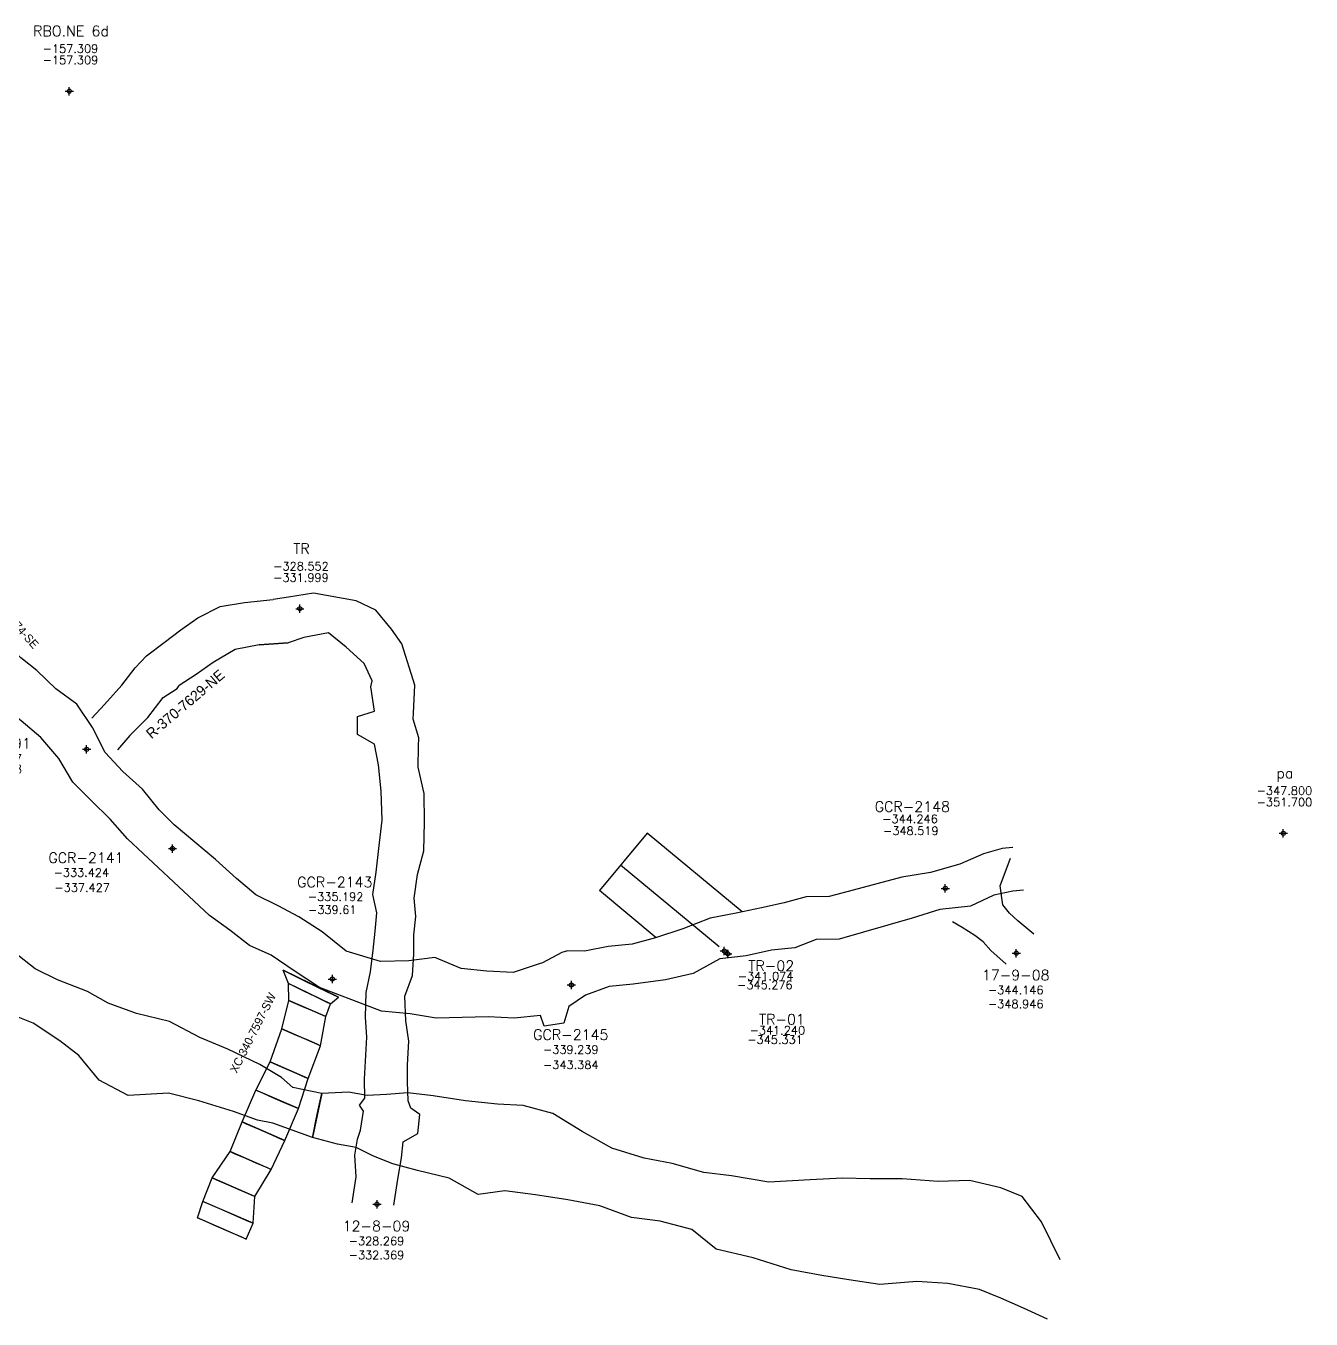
# Model space of a CAD drawing. Extents: x 10554 to 11088, y 9752 to 10019.
# Drawn here: x 10932.8 to 11087.5, y 9752.1 to 9907.8 of the extents above; entities that cross this region are included whole.
import ezdxf
from ezdxf.enums import TextEntityAlignment as Align

# ---------------------------------------------------------------- set-up
doc = ezdxf.new("R2010")
doc.units = 0
doc.header["$PDMODE"] = 34
doc.header["$PDSIZE"] = 0.5
doc.layers.get('0').update_dxf_attribs({"linetype": 'CONTINUOUS'})
for name, color, linetype in [('1', 7, 'CONTINUOUS'), ('ABAJO', 7, 'CONTINUOUS'), ('ARRIBA', 7, 'CONTINUOUS'), ('COORTXT', 7, 'CONTINUOUS'), ('R-330-7674-SE', 1, 'CONTINUOUS'), ('R-330-7674-SE-FIC', 1, 'CONTINUOUS'), ('R3707629', 1, 'CONTINUOUS'), ('RB3581E-8-09', 6, 'CONTINUOUS'), ('SEC', 7, 'CONTINUOUS')]:
    doc.layers.add(name, color=color, linetype=linetype)
doc.styles.add('ROMAND', font='ROMAND.SHX')
doc.styles.add('ROMANS', font='ROMANS')

# ---------------------------------------------------------------- blocks, each defined once
blk = doc.blocks.new('F2')
blk.add_point((0, 0))
at = {"style": 'ROMAND'}
for tag, height, p in [('NOMBRE', 1.25, (0.2, 6.62)), ('CIELO', 1, (0.14, 4.62)), ('PISO', 1, (0.14, 3.25))]:
    blk.add_attdef(tag, text='', height=height, dxfattribs=at).set_placement(p, align=Align.CENTER)
at = {"style": 'ROMANS', "flags": 1}
for tag, p in [('MINA', (-0.07, -3.26)), ('LOCALIZACION', (-0.07, -4.93)), ('ESTRUCTURA', (-0.07, -6.62)), ('NIVEL', (-0.07, -8.29)), ('OBRA', (-0.07, -10.12)), ('FECHA', (-0.07, -11.79)), ('ATRAS', (-0.07, -13.48)), ('TOPOGRAFO', (2.67, -15.3))]:
    blk.add_attdef(tag, text='', height=1.25, dxfattribs=at).set_placement(p, align=Align.CENTER)

msp = doc.modelspace()

# ---------------------------------------------------------------- linework, layer by layer
at = {"layer": 'ABAJO', "color": 1}
for points in [[(11054.14, 9798.47, -348.95), (11052.24, 9800.07, -348.75), (11051.22, 9801.01, -348.64), (11050.42, 9802, -348.84), (11050.12, 9804.31, -348.8), (11051.37, 9807.64, -348.7)], [(11050.84, 9794.86, -348.95), (11049, 9796.53, -348.75), (11048.05, 9797.54, -348.64), (11047.05, 9798.31, -348.84), (11045.53, 9799.29, -348.8), (11044.36, 9799.96, -348.7)], [(10964.45, 9790.51, -340.08), (10964.45, 9790.51, -340.08), (10964.44, 9792.54, -339.85), (10963.78, 9794.14, -339.89)], [(10953.48, 9764.33, -344.5), (10954.12, 9766.31, -344.41), (10955.25, 9769.14, -343.79), (10957.39, 9772.31, -343.07), (10958.83, 9775.87, -342.34), (10960.51, 9779.71, -341.66), (10962.21, 9783.11, -341.04), (10963.61, 9787.09, -340.46), (10964.45, 9790.51, -340.08)], [(10968.94, 9788.55, -340.08), (10968.94, 9788.55, -340.08), (10969.47, 9790.08, -339.85), (10970.43, 9790.89, -339.89)], [(10959.35, 9761.77, -344.5), (10960.17, 9763.67, -344.41), (10960.38, 9766.9, -343.79), (10962.34, 9770.15, -343.07), (10963.97, 9773.63, -342.34), (10965.64, 9777.48, -341.66), (10966.79, 9781.11, -341.04), (10968.29, 9785.05, -340.46), (10968.94, 9788.55, -340.08)]]:
    msp.add_polyline3d(points, dxfattribs=at)
at = {"layer": 'ABAJO', "color": 3}
for points in [[(10973.69, 9783.21, -330.32), (10973.86, 9786.07, -329.87), (10973.68, 9788.5, -329.49), (10973.76, 9791.45, -329.23), (10974.29, 9793.96, -328.83), (10974.64, 9796.56, -328.42), (10974.85, 9798.86, -327.95), (10975.06, 9801.04, -327.71), (10974.56, 9803.27, -327.23)], [(10978.77, 9782.73, -330.32), (10978.93, 9785.59, -329.87), (10978.56, 9788.05, -329.49), (10978.44, 9791.01, -329.23), (10979.37, 9793.49, -328.83), (10979.52, 9796.1, -328.42), (10979.53, 9798.42, -327.95), (10979.74, 9800.61, -327.71), (10979.54, 9802.81, -327.23)], [(10972.09, 9766.14, -332.37), (10972.58, 9769.26, -331.98), (10972.43, 9771.87, -331.56), (10972.74, 9773.79, -331.22), (10973.1, 9774.87, -331.18), (10973.44, 9777.19, -331), (10972.98, 9777.91, -330.91), (10973.63, 9778.72, -330.81), (10973.56, 9781.03, -330.42), (10973.69, 9783.21, -330.32), (10973.69, 9783.21, -330.32), (10973.69, 9783.21, -330.32)], [(10977.09, 9765.85, -332.37), (10977.57, 9768.97, -331.98), (10978.02, 9771.54, -331.56), (10978.23, 9773.47, -331.22), (10979.99, 9774.47, -331.18), (10980.23, 9776.79, -331), (10979.17, 9777.55, -330.91), (10978.82, 9778.41, -330.81), (10978.76, 9780.72, -330.42), (10978.77, 9782.73, -330.32), (10978.77, 9782.73, -330.32), (10978.77, 9782.73, -330.32)]]:
    msp.add_polyline3d(points, dxfattribs=at)
at = {"layer": 'ARRIBA', "color": 1}
for points in [[(11054.14, 9798.47, -344.15), (11052.24, 9800.07, -344.35), (11051.22, 9801.01, -344.84), (11050.42, 9802, -345.04), (11050.12, 9804.31, -344.4), (11051.37, 9807.64, -344.9)], [(11050.84, 9794.86, -344.15), (11049, 9796.53, -344.35), (11048.05, 9797.54, -344.84), (11047.05, 9798.31, -345.04), (11045.53, 9799.29, -344.4), (11044.36, 9799.96, -344.9)], [(10964.45, 9790.51, -336.48), (10964.45, 9790.51, -336.48), (10964.44, 9792.54, -336.05), (10963.78, 9794.14, -335.99)], [(10953.48, 9764.33, -341.2), (10954.12, 9766.31, -341.11), (10955.25, 9769.14, -340.19), (10957.39, 9772.31, -339.27), (10958.83, 9775.87, -338.04), (10960.51, 9779.71, -337.76), (10962.21, 9783.11, -337.14), (10963.61, 9787.09, -336.66), (10964.45, 9790.51, -336.48)], [(10968.94, 9788.55, -336.48), (10968.94, 9788.55, -336.48), (10969.47, 9790.08, -336.05), (10970.43, 9790.89, -335.99)], [(10959.35, 9761.77, -341.2), (10960.17, 9763.67, -341.11), (10960.38, 9766.9, -340.19), (10962.34, 9770.15, -339.27), (10963.97, 9773.63, -338.04), (10965.64, 9777.48, -337.76), (10966.79, 9781.11, -337.14), (10968.29, 9785.05, -336.66), (10968.94, 9788.55, -336.48)]]:
    msp.add_polyline3d(points, dxfattribs=at)
at = {"layer": 'ARRIBA', "color": 3}
for points in [[(10973.69, 9783.21, -326.32), (10973.86, 9786.07, -326.17), (10973.68, 9788.5, -325.29), (10973.76, 9791.45, -325.13), (10974.29, 9793.96, -325.13), (10974.64, 9796.56, -325.02), (10974.85, 9798.86, -324.65), (10975.06, 9801.04, -324.21), (10974.56, 9803.27, -323.65)], [(10978.77, 9782.73, -326.32), (10978.93, 9785.59, -326.17), (10978.56, 9788.05, -325.29), (10978.44, 9791.01, -325.13), (10979.37, 9793.49, -325.13), (10979.52, 9796.1, -325.02), (10979.53, 9798.42, -324.65), (10979.74, 9800.61, -324.21), (10979.54, 9802.81, -323.65)], [(10972.09, 9766.14, -328.27), (10972.58, 9769.26, -328.28), (10972.43, 9771.87, -328.26), (10972.74, 9773.79, -327.72), (10973.1, 9774.87, -327.48), (10973.44, 9777.19, -327.2), (10972.98, 9777.91, -326.71), (10973.63, 9778.72, -326.71), (10973.56, 9781.03, -326.32), (10973.69, 9783.21, -326.32), (10973.69, 9783.21, -326.32), (10973.69, 9783.21, -326.32)], [(10977.09, 9765.85, -328.27), (10977.57, 9768.97, -328.28), (10978.02, 9771.54, -328.26), (10978.23, 9773.47, -327.72), (10979.99, 9774.47, -327.48), (10980.23, 9776.79, -327.2), (10979.17, 9777.55, -326.71), (10978.82, 9778.41, -326.71), (10978.76, 9780.72, -326.32), (10978.77, 9782.73, -326.32), (10978.77, 9782.73, -326.32), (10978.77, 9782.73, -326.32)]]:
    msp.add_polyline3d(points, dxfattribs=at)
at = {"layer": 'COORTXT', "color": 3}
for points in [[(11007.59, 9810.65), (11001.85, 9803.72)], [(11019.03, 9801.16), (11007.59, 9810.65)], [(11008.68, 9798.05), (11001.85, 9803.72)]]:
    msp.add_lwpolyline(points, dxfattribs=at)
at = {"layer": 'COORTXT', "color": 1, "elevation": -339.5}
msp.add_lwpolyline([(11016.26, 9796.96), (11004.4, 9806.8)], dxfattribs=at)
at = {"layer": 'R-330-7674-SE', "color": 1}
for points in [[(10955.64, 9807.49, -333.49), (10950.67, 9811.65, -333.03), (10948.86, 9813.46, -333.1), (10946.86, 9815.93, -332.71), (10944.48, 9818.08, -332.22), (10942.37, 9820.37, -331.94), (10940.83, 9823.37, -331.85), (10938.94, 9826.17, -331.14), (10936.42, 9828.02, -330.87), (10934.11, 9830.24, -330.38), (10932.19, 9831.73, -329.96), (10929.94, 9834.03, -329.47), (10927.89, 9836.71, -329.47), (10925.46, 9839.8, -328.91), (10923.03, 9841.99, -328.42), (10921.01, 9844.19, -327.95), (10918.54, 9845.7, -327.59), (10916.77, 9847.32, -327.08), (10914.69, 9850.62, -327.1)], [(10955.64, 9807.49, -337.89), (10950.67, 9811.65, -337.63), (10948.86, 9813.46, -337.4), (10946.86, 9815.93, -337.01), (10944.48, 9818.08, -336.62), (10942.37, 9820.37, -336.34), (10940.83, 9823.37, -335.95), (10938.94, 9826.17, -335.44), (10936.42, 9828.02, -334.87), (10934.11, 9830.24, -334.38), (10932.19, 9831.73, -334.26), (10929.94, 9834.03, -333.87), (10927.89, 9836.71, -333.47), (10925.46, 9839.8, -333.01), (10923.03, 9841.99, -332.62), (10921.01, 9844.19, -332.35), (10918.54, 9845.7, -331.99), (10916.77, 9847.32, -331.78), (10914.69, 9850.62, -331.55)], [(10952.41, 9803.04, -333.49), (10946.91, 9808.19, -333.03), (10945.03, 9809.94, -333.1), (10942.96, 9812.34, -332.71), (10940.65, 9814.56, -332.22), (10938.47, 9816.79, -331.94), (10936.78, 9819.65, -331.85), (10934.6, 9822.17, -331.14), (10932.23, 9824.16, -330.87), (10929.69, 9826.18, -330.38), (10928.07, 9827.94, -329.96), (10925.82, 9830.24, -329.47), (10923.84, 9832.99, -329.47), (10921.04, 9835.74, -328.91), (10918.76, 9838.07, -328.42), (10916.45, 9839.99, -327.95), (10914.49, 9841.97, -327.59), (10913.02, 9843.87, -327.08), (10910.35, 9846.62, -327.1)], [(10952.41, 9803.04, -337.89), (10946.91, 9808.19, -337.63), (10945.03, 9809.94, -337.4), (10942.96, 9812.34, -337.01), (10940.65, 9814.56, -336.62), (10938.47, 9816.79, -336.34), (10936.78, 9819.65, -335.95), (10934.6, 9822.17, -335.44), (10932.23, 9824.16, -334.87), (10929.69, 9826.18, -334.38), (10928.07, 9827.94, -334.26), (10925.82, 9830.24, -333.87), (10923.84, 9832.99, -333.47), (10921.04, 9835.74, -333.01), (10918.76, 9838.07, -332.62), (10916.45, 9839.99, -332.35), (10914.49, 9841.97, -331.99), (10913.02, 9843.87, -331.78), (10910.35, 9846.62, -331.55)]]:
    msp.add_polyline3d(points, dxfattribs=at)
at = {"layer": 'R-330-7674-SE'}
for points in [[(11051.62, 9808.92, -345.3), (11051.61, 9808.92, -345.3), (11050.35, 9808.81, -345.36), (11048.09, 9808.14, -345.31), (11045.25, 9806.91, -344.89), (11041.73, 9805.92, -343.79), (11038.26, 9805.36, -343.42)], [(11051.62, 9808.92, -349.3), (11051.61, 9808.92, -349.3), (11050.35, 9808.81, -349.16), (11048.09, 9808.14, -349.01), (11045.25, 9806.91, -348.89), (11041.73, 9805.92, -348.29), (11038.26, 9805.36, -347.72)], [(10975.49, 9795.21, -334.98), (10975.49, 9795.21, -334.98), (10975.49, 9795.21, -334.98), (10971.35, 9796.45, -335.07), (10968.5, 9798.76, -334.57), (10965.69, 9800.56, -334.48), (10963.19, 9801.88, -334.52), (10960.48, 9803.23, -334.05), (10958.16, 9805.17, -333.88), (10955.64, 9807.49, -333.49)], [(10975.49, 9795.21, -340.38), (10975.49, 9795.21, -340.38), (10975.49, 9795.21, -340.38), (10971.35, 9796.45, -339.47), (10968.5, 9798.76, -339.17), (10965.69, 9800.56, -339.08), (10963.19, 9801.88, -338.82), (10960.48, 9803.23, -338.35), (10958.16, 9805.17, -338.08), (10955.64, 9807.49, -337.89)], [(11038.26, 9805.36, -343.42), (11038.26, 9805.36, -343.42), (11038.26, 9805.36, -343.42), (11032.4, 9803.77, -343.25), (11032.4, 9803.77, -343.25), (11032.4, 9803.77, -343.25)], [(11038.26, 9805.36, -347.72), (11038.26, 9805.36, -347.72), (11038.26, 9805.36, -347.72), (11032.4, 9803.77, -347.05), (11032.4, 9803.77, -347.05), (11032.4, 9803.77, -347.05)], [(10975.62, 9789.21, -334.98), (10975.62, 9789.21, -334.98), (10975.62, 9789.21, -334.98), (10968.17, 9792.08, -335.07), (10965.09, 9794.07, -334.57), (10962.34, 9795.95, -334.48), (10959.72, 9797.11, -334.52), (10957.37, 9798.95, -334.05), (10954.93, 9800.72, -333.88), (10952.41, 9803.04, -333.49)], [(10975.62, 9789.21, -340.38), (10975.62, 9789.21, -340.38), (10975.62, 9789.21, -340.38), (10968.17, 9792.08, -339.47), (10965.09, 9794.07, -339.17), (10962.34, 9795.95, -339.08), (10959.72, 9797.11, -338.82), (10957.37, 9798.95, -338.35), (10954.93, 9800.72, -338.08), (10952.41, 9803.04, -337.89)], [(11032.4, 9803.77, -343.25), (11029.51, 9803.02, -342.83), (11026.74, 9802.99, -342.66), (11024.1, 9802.27, -341.8), (11021.39, 9801.64, -341.53), (11018.33, 9801.02, -341.53), (11015.2, 9800.39, -340.42), (11011.9, 9799.11, -340.48), (11008.61, 9798.03, -340.14)], [(11032.4, 9803.77, -347.05), (11029.51, 9803.02, -346.73), (11026.74, 9802.99, -346.36), (11024.1, 9802.27, -346.1), (11021.39, 9801.64, -345.73), (11018.33, 9801.02, -345.53), (11015.2, 9800.39, -345.22), (11011.9, 9799.11, -344.98), (11008.61, 9798.03, -344.64)], [(11052.91, 9803.78, -345.3), (11052.9, 9803.78, -345.3), (11051.64, 9803.67, -345.36), (11049.34, 9803.19, -345.31), (11046.52, 9801.86, -344.89), (11042.85, 9801.46, -343.79), (11039.5, 9800.41, -343.42)], [(11052.91, 9803.78, -349.3), (11052.9, 9803.78, -349.3), (11051.64, 9803.67, -349.16), (11049.34, 9803.19, -349.01), (11046.52, 9801.86, -348.89), (11042.85, 9801.46, -348.29), (11039.5, 9800.41, -347.72)], [(11039.5, 9800.41, -347.72), (11039.5, 9800.41, -347.72), (11039.5, 9800.41, -347.72), (11033.67, 9798.73, -347.05), (11033.67, 9798.73, -347.05), (11033.67, 9798.73, -347.05)], [(11039.5, 9800.41, -343.42), (11033.67, 9798.73, -343.25)], [(11033.67, 9798.73, -343.25), (11030.72, 9797.86, -342.83), (11027.95, 9797.83, -342.66), (11025.37, 9796.82, -341.8), (11022.58, 9796.57, -341.53), (11019.53, 9795.86, -341.53), (11016.34, 9795.53, -340.42), (11013.15, 9793.75, -340.48), (11009.8, 9792.97, -340.14)], [(11033.67, 9798.73, -347.05), (11030.72, 9797.86, -346.73), (11027.95, 9797.83, -346.36), (11025.37, 9796.82, -346.1), (11022.58, 9796.57, -345.73), (11019.53, 9795.86, -345.53), (11016.34, 9795.53, -345.22), (11013.15, 9793.75, -344.98), (11009.8, 9792.97, -344.64)], [(11008.61, 9798.03, -340.14), (11008.61, 9798.03, -340.14), (11008.61, 9798.03, -340.14), (11005.8, 9797.27, -339.27), (11002.9, 9797, -339.31), (11000.07, 9796.43, -339.05), (10998.01, 9796.48, -338.7), (10997.35, 9796.26, -338.72), (10995.01, 9795.01, -338.82), (10994.59, 9794.9, -339.07)], [(11008.61, 9798.03, -344.64), (11008.61, 9798.03, -344.64), (11008.61, 9798.03, -344.64), (11005.8, 9797.27, -344.17), (11002.9, 9797, -343.81), (11000.07, 9796.43, -343.55), (10998.01, 9796.48, -343.3), (10997.35, 9796.26, -343.22), (10995.01, 9795.01, -342.82), (10994.59, 9794.9, -342.77)], [(10994.59, 9794.9, -339.07), (10994.59, 9794.9, -339.07), (10994.59, 9794.9, -339.07), (10991.48, 9793.88, -337.46), (10988.32, 9794.01, -336.95), (10985.21, 9794.34, -336.44), (10982.03, 9795.66, -335.94), (10978.92, 9795.29, -335.33), (10975.49, 9795.21, -334.98), (10975.49, 9795.21, -334.98)], [(10994.59, 9794.9, -342.77), (10994.59, 9794.9, -342.77), (10994.59, 9794.9, -342.77), (10991.48, 9793.88, -342.36), (10988.32, 9794.01, -341.95), (10985.21, 9794.34, -341.54), (10982.03, 9795.66, -341.04), (10978.92, 9795.29, -340.73), (10975.49, 9795.21, -340.38), (10975.49, 9795.21, -340.38)], [(11009.8, 9792.97, -340.14), (11009.8, 9792.97, -340.14), (11009.8, 9792.97, -340.14), (11005.92, 9792.48, -339.27), (11003.02, 9792.2, -339.31), (11000.2, 9791.13, -339.05), (10998.18, 9789.78, -338.7), (10997.56, 9787.77, -338.72), (10995.2, 9787.41, -338.82), (10994.75, 9788.7, -339.07)], [(11009.8, 9792.97, -344.64), (11009.8, 9792.97, -344.64), (11009.8, 9792.97, -344.64), (11005.92, 9792.48, -344.17), (11003.02, 9792.2, -343.81), (11000.2, 9791.13, -343.55), (10998.18, 9789.78, -343.3), (10997.56, 9787.77, -343.22), (10995.2, 9787.41, -342.82), (10994.75, 9788.7, -342.77)], [(10994.75, 9788.7, -339.07), (10994.75, 9788.7, -339.07), (10994.75, 9788.7, -339.07), (10991.6, 9788.38, -337.46), (10988.45, 9788.51, -336.95), (10985.34, 9788.44, -336.44), (10982.2, 9788.36, -335.94), (10979.06, 9788.89, -335.33), (10975.62, 9789.21, -334.98), (10975.62, 9789.21, -334.98)], [(10994.75, 9788.7, -342.77), (10994.75, 9788.7, -342.77), (10994.75, 9788.7, -342.77), (10991.6, 9788.38, -342.36), (10988.45, 9788.51, -341.95), (10985.34, 9788.44, -341.54), (10982.2, 9788.36, -341.04), (10979.06, 9788.89, -340.73), (10975.62, 9789.21, -340.38), (10975.62, 9789.21, -340.38)]]:
    msp.add_polyline3d(points, dxfattribs=at)
at = {"layer": 'R3707629'}
for points in [[(10949.45, 9833.6, -334.8), (10951.48, 9835.14, -334.15), (10953.51, 9836.58, -333.68), (10956.22, 9837.94, -333.19), (10959.12, 9838.41, -332.92), (10962.6, 9838.77, -332.36)], [(10967.45, 9839.54, -327.72), (10964.44, 9839.05, -328.41), (10962.6, 9838.77, -328.16), (10962.6, 9838.77, -328.16), (10962.6, 9838.77, -328.16)], [(10967.45, 9839.54, -331.78), (10964.44, 9839.05, -332.11), (10962.6, 9838.77, -332.36), (10962.6, 9838.77, -332.36), (10962.6, 9838.77, -332.36)], [(10972.57, 9838.61, -331.15), (10967.45, 9839.54, -331.78)], [(10972.57, 9838.61, -326.95), (10967.45, 9839.54, -327.72)], [(10979.65, 9828.44, -326.29), (10978.06, 9833.45, -325.91), (10976.84, 9835.19, -326.52), (10974.94, 9837.48, -326.46), (10972.57, 9838.61, -326.95)], [(10979.65, 9828.44, -329.79), (10978.06, 9833.45, -329.91), (10976.84, 9835.19, -330.22), (10974.94, 9837.48, -330.66), (10972.57, 9838.61, -331.15)], [(10969.25, 9834.77, -327.72), (10966.28, 9834.18, -328.41), (10964.39, 9833.57, -328.16), (10964.39, 9833.57, -328.16), (10964.39, 9833.57, -328.16)], [(10969.25, 9834.77, -331.78), (10966.28, 9834.18, -332.11), (10964.39, 9833.57, -332.36), (10964.39, 9833.57, -332.36), (10964.39, 9833.57, -332.36)], [(10974.35, 9828.26, -326.29), (10974.5, 9829, -325.91), (10973.53, 9831.06, -326.52), (10971.38, 9833.03, -326.46), (10969.25, 9834.77, -327.72)], [(10974.35, 9828.26, -329.79), (10974.5, 9829, -329.91), (10973.53, 9831.06, -330.22), (10971.38, 9833.03, -330.66), (10969.25, 9834.77, -331.78)], [(10947.33, 9831.98, -334.95), (10949.45, 9833.6, -334.8)], [(10947.33, 9831.98, -330.75), (10949.45, 9833.6, -330.44)], [(10964.39, 9833.57, -328.16), (10964.39, 9833.57, -328.16), (10964.39, 9833.57, -328.16), (10960.88, 9833.31, -328.72), (10958.01, 9832.74, -328.89), (10955.37, 9831.2, -329.38), (10953.33, 9829.75, -329.85), (10951.25, 9828.4, -330.44)], [(10960.88, 9833.31, -332.92), (10960.88, 9833.31, -332.92), (10960.88, 9833.31, -332.92), (10960.88, 9833.31, -332.92), (10958.01, 9832.74, -333.19), (10955.37, 9831.2, -333.68), (10953.33, 9829.75, -334.15), (10951.25, 9828.4, -334.8)], [(10960.88, 9833.31, -332.92), (10964.39, 9833.57, -332.36)], [(10944.36, 9828.45, -332.13), (10944.36, 9828.45, -332.13), (10944.36, 9828.45, -332.13), (10945.96, 9830.54, -331.49), (10947.33, 9831.98, -330.75)], [(10944.36, 9828.45, -335.43), (10944.36, 9828.45, -335.43), (10944.36, 9828.45, -335.43), (10945.96, 9830.54, -335.09), (10947.33, 9831.98, -334.95)], [(10944.36, 9828.45, -332.13), (10944.36, 9828.45, -332.13), (10944.36, 9828.45, -332.13), (10944.36, 9828.45, -332.13), (10944.36, 9828.45, -332.13), (10944.36, 9828.45, -332.13), (10942.28, 9826.12, -332.08), (10940.74, 9824.47, -332.28)], [(10944.36, 9828.45, -335.43), (10944.36, 9828.45, -335.43), (10944.36, 9828.45, -335.43), (10944.36, 9828.45, -335.43), (10944.36, 9828.45, -335.43), (10944.36, 9828.45, -335.43), (10942.28, 9826.12, -335.98), (10940.74, 9824.47, -335.98)], [(10947.51, 9824.57, -332.13), (10947.51, 9824.57, -332.13), (10947.51, 9824.57, -332.13), (10949.33, 9826.98, -331.49), (10951.04, 9828.06, -330.75)], [(10947.51, 9824.57, -335.43), (10947.51, 9824.57, -335.43), (10947.51, 9824.57, -335.43), (10949.33, 9826.98, -335.09), (10951.04, 9828.06, -334.95)], [(10951.04, 9828.06, -334.95), (10951.25, 9828.4, -334.8)], [(10951.04, 9828.06, -330.75), (10951.25, 9828.4, -330.44)], [(10974.79, 9825.34, -325.67), (10974.79, 9825.34, -325.67), (10974.79, 9825.34, -325.67), (10974.79, 9825.34, -325.67), (10974.79, 9825.34, -325.67), (10974.79, 9825.34, -325.67), (10974.35, 9828.26, -326.29)], [(10974.79, 9825.34, -329.17), (10974.79, 9825.34, -329.17), (10974.79, 9825.34, -329.17), (10974.79, 9825.34, -329.17), (10974.79, 9825.34, -329.17), (10974.79, 9825.34, -329.17), (10974.35, 9828.26, -329.79)], [(10979.48, 9825.1, -325.67), (10979.48, 9825.1, -325.67), (10979.48, 9825.1, -325.67), (10979.48, 9825.1, -325.67), (10979.48, 9825.1, -325.67), (10979.48, 9825.1, -325.67), (10979.65, 9828.44, -326.29)], [(10979.48, 9825.1, -329.17), (10979.48, 9825.1, -329.17), (10979.48, 9825.1, -329.17), (10979.48, 9825.1, -329.17), (10979.48, 9825.1, -329.17), (10979.48, 9825.1, -329.17), (10979.65, 9828.44, -329.79)], [(10974.56, 9803.27, -323.65), (10974.56, 9803.27, -323.65), (10974.97, 9805.95, -323.31), (10975.32, 9808.79, -323.12), (10975.7, 9812.22, -323.28), (10975.59, 9815.68, -323.55), (10975.25, 9818.85, -324.69), (10974.78, 9821.36, -324.95), (10972.74, 9822.51, -325.16), (10972.75, 9824.7, -325.59), (10974.79, 9825.34, -325.67), (10974.79, 9825.34, -325.67)], [(10974.56, 9803.27, -327.23), (10974.56, 9803.27, -327.23), (10974.97, 9805.95, -326.71), (10975.32, 9808.79, -327.02), (10975.7, 9812.22, -326.98), (10975.59, 9815.68, -327.35), (10975.25, 9818.85, -328.09), (10974.78, 9821.36, -328.45), (10972.74, 9822.51, -328.56), (10972.75, 9824.7, -329.09), (10974.79, 9825.34, -329.17), (10974.79, 9825.34, -329.17)], [(10979.54, 9802.81, -323.65), (10979.54, 9802.81, -323.65), (10979.97, 9805.68, -323.31), (10980.72, 9808.5, -323.12), (10980.8, 9811.95, -323.28), (10980.78, 9815.41, -323.55), (10980.04, 9818.6, -324.69), (10980.07, 9821.08, -324.95), (10980.13, 9822.13, -325.16), (10979.45, 9824.35, -325.59), (10979.48, 9825.1, -325.67), (10979.48, 9825.1, -325.67)], [(10979.54, 9802.81, -327.23), (10979.54, 9802.81, -327.23), (10979.97, 9805.68, -326.71), (10980.72, 9808.5, -327.02), (10980.8, 9811.95, -326.98), (10980.78, 9815.41, -327.35), (10980.04, 9818.6, -328.09), (10980.07, 9821.08, -328.45), (10980.13, 9822.13, -328.56), (10979.45, 9824.35, -329.09), (10979.48, 9825.1, -329.17), (10979.48, 9825.1, -329.17)], [(10947.51, 9824.57, -332.13), (10947.51, 9824.57, -332.13), (10947.51, 9824.57, -332.13), (10947.51, 9824.57, -332.13), (10947.51, 9824.57, -332.13), (10947.51, 9824.57, -332.13), (10945.32, 9822.4, -332.08), (10943.84, 9820.67, -332.28)], [(10947.51, 9824.57, -335.43), (10947.51, 9824.57, -335.43), (10947.51, 9824.57, -335.43), (10947.51, 9824.57, -335.43), (10947.51, 9824.57, -335.43), (10947.51, 9824.57, -335.43), (10945.32, 9822.4, -335.98), (10943.84, 9820.67, -335.98)]]:
    msp.add_polyline3d(points, dxfattribs=at)
at = {"layer": 'RB3581E-8-09', "color": 6}
for points in [[(10964.94, 9780.01, -290.08), (10963.58, 9781.23, -289.93), (10960.97, 9782.8, -290.01), (10957.12, 9784.62, -288.82), (10953.75, 9786.05, -289.22), (10950.12, 9787.96, -291.03), (10946.14, 9788.93, -290.24), (10942.71, 9790.17, -290.63), (10940.21, 9791.57, -290.71), (10936.63, 9793, -290.01), (10933.91, 9794.3, -290.79), (10931.47, 9796.23, -291.08), (10928.93, 9798.57, -290.57), (10927.57, 9800.25, -290.82), (10926, 9803.08, -290.7), (10924.99, 9805.6, -290.15)], [(10964.94, 9780.01, -294.28), (10963.58, 9781.23, -294.33), (10960.97, 9782.8, -294.41), (10957.12, 9784.62, -294.52), (10953.75, 9786.05, -294.62), (10950.12, 9787.96, -294.83), (10946.14, 9788.93, -295.04), (10942.71, 9790.17, -295.13), (10940.21, 9791.57, -295.11), (10936.63, 9793, -295.11), (10933.91, 9794.3, -295.29), (10931.47, 9796.23, -295.38), (10928.93, 9798.57, -295.47), (10927.57, 9800.25, -295.52), (10926, 9803.08, -295.6), (10924.99, 9805.6, -295.55)], [(10962.55, 9775.73, -290.08), (10960.7, 9776.08, -289.93), (10957.79, 9777.13, -290.01), (10953.65, 9778.42, -288.82), (10949.98, 9779.33, -289.22), (10945.14, 9779.06, -291.03), (10941.64, 9780.91, -290.24), (10939.19, 9783.89, -290.63), (10936.89, 9785.63, -290.71), (10933.7, 9787.77, -290.01), (10930.88, 9788.89, -290.79), (10927.86, 9789.78, -291.08), (10924.39, 9790.46, -290.57), (10922.39, 9791.01, -290.82), (10923.32, 9798.28, -290.7), (10921.52, 9799.4, -290.15)], [(10962.55, 9775.73, -294.28), (10960.7, 9776.08, -294.33), (10957.79, 9777.13, -294.41), (10953.65, 9778.42, -294.52), (10949.98, 9779.33, -294.62), (10945.14, 9779.06, -294.83), (10941.64, 9780.91, -295.04), (10939.19, 9783.89, -295.13), (10936.89, 9785.63, -295.11), (10933.7, 9787.77, -295.11), (10930.88, 9788.89, -295.29), (10927.86, 9789.78, -295.38), (10924.39, 9790.46, -295.47), (10922.39, 9791.01, -295.52), (10923.32, 9798.28, -295.6), (10921.52, 9799.4, -295.55)], [(11057.31, 9759.28, -293.75), (11055.09, 9763.83, -293.85), (11052.76, 9766.88, -293.75), (11050.19, 9767.94, -293.36), (11046.43, 9768.83, -293.54), (11042.63, 9768.72, -293.11), (11038.31, 9769.02, -292.47), (11034.46, 9769.01, -292.25), (11031.12, 9769.11, -292.04), (11027.24, 9768.91, -291.32), (11022.27, 9768.63, -292.86), (11017.76, 9769.38, -293.02), (11014.41, 9769.78, -293.11), (11010.63, 9770.89, -292.58), (11007.24, 9771.5, -292.37), (11003.36, 9772.73, -291.53), (10999.79, 9774.71, -291.31), (10996.25, 9776.89, -291.08), (10992.67, 9777.85, -290.86), (10989.57, 9778, -290.96), (10985.74, 9778.4, -291.53), (10981.84, 9779.02, -291.9), (10978.79, 9779.36, -291.9), (10976.24, 9779.18, -291.52), (10973.91, 9779.06, -290.75), (10971.65, 9779.44, -289.47), (10968.42, 9779.3, -289.27), (10964.94, 9780.01, -290.08)], [(11057.31, 9759.28, -297.95), (11055.09, 9763.83, -297.85), (11052.76, 9766.88, -297.65), (11050.19, 9767.94, -297.56), (11046.43, 9768.83, -297.54), (11042.63, 9768.72, -297.41), (11038.31, 9769.02, -297.27), (11034.46, 9769.01, -297.05), (11031.12, 9769.11, -297.04), (11027.24, 9768.91, -296.92), (11022.27, 9768.63, -297.16), (11017.76, 9769.38, -297.32), (11014.41, 9769.78, -297.41), (11010.63, 9770.89, -297.08), (11007.24, 9771.5, -296.77), (11003.36, 9772.73, -296.33), (10999.79, 9774.71, -296.01), (10996.25, 9776.89, -295.78), (10992.67, 9777.85, -295.76), (10989.57, 9778, -296.16), (10985.74, 9778.4, -296.23), (10981.84, 9779.02, -296), (10978.79, 9779.36, -296), (10976.24, 9779.18, -295.72), (10973.91, 9779.06, -295.25), (10971.65, 9779.44, -294.97), (10968.42, 9779.3, -294.57), (10964.94, 9780.01, -294.28)], [(10968.42, 9779.3, -294.57), (10967.31, 9774.02, -294.57), (10967.31, 9774.02, -291.5), (10967.42, 9774.55, -289.94), (10967.73, 9776, -289.27), (10968.01, 9777.32, -289.27), (10968.31, 9778.77, -289.94), (10968.42, 9779.3, -291.5), (10968.42, 9779.3, -294.57)], [(11055.8, 9752.13, -293.75), (11052.9, 9753.46, -293.85), (11050.18, 9754.65, -293.75), (11047.6, 9755.71, -293.36), (11043.81, 9756.41, -293.54), (11040.09, 9756.68, -293.11), (11035.62, 9756.3, -292.47), (11031.89, 9756.88, -292.25), (11028.64, 9757.37, -292.04), (11024.95, 9758.05, -291.32), (11020.35, 9759.53, -292.86), (11015.9, 9760.57, -293.02), (11012.97, 9762.93, -293.11), (11009.16, 9763.94, -292.58), (11005.73, 9764.36, -292.37), (11001.89, 9765.78, -291.53), (10998.05, 9766.49, -291.31), (10994.18, 9767.11, -291.08), (10990.49, 9767.58, -290.86), (10987.27, 9767.14, -290.96), (10983.78, 9769.1, -291.53), (10979.94, 9770.02, -291.9), (10976.98, 9770.85, -291.9), (10974.67, 9771.75, -291.52), (10972.59, 9772.8, -290.75), (10970.33, 9773.18, -289.47), (10967.31, 9774.02, -289.27), (10962.55, 9775.73, -290.08)], [(11055.8, 9752.13, -297.95), (11052.9, 9753.46, -297.85), (11050.18, 9754.65, -297.65), (11047.6, 9755.71, -297.56), (11043.81, 9756.41, -297.54), (11040.09, 9756.68, -297.41), (11035.62, 9756.3, -297.27), (11031.89, 9756.88, -297.05), (11028.64, 9757.37, -297.04), (11024.95, 9758.05, -296.92), (11020.35, 9759.53, -297.16), (11015.9, 9760.57, -297.32), (11012.97, 9762.93, -297.41), (11009.16, 9763.94, -297.08), (11005.73, 9764.36, -296.77), (11001.89, 9765.78, -296.33), (10998.05, 9766.49, -296.01), (10994.18, 9767.11, -295.78), (10990.49, 9767.58, -295.76), (10987.27, 9767.14, -296.16), (10983.78, 9769.1, -296.23), (10979.94, 9770.02, -296), (10976.98, 9770.85, -296), (10974.67, 9771.75, -295.72), (10972.59, 9772.8, -295.25), (10970.33, 9773.18, -294.97), (10967.31, 9774.02, -294.57), (10962.55, 9775.73, -294.28)]]:
    msp.add_polyline3d(points, dxfattribs=at)
at = {"layer": 'RB3581E-8-09'}
for points in [[(10964.94, 9780.01, -294.28), (10964.94, 9780.01, -294.28)], [(10964.94, 9780.01, -290.08), (10964.94, 9780.01, -290.08)], [(10962.55, 9775.73, -294.28), (10962.55, 9775.73, -294.28)], [(10962.55, 9775.73, -290.08), (10962.55, 9775.73, -290.08)]]:
    msp.add_polyline3d(points, dxfattribs=at)
at = {"layer": 'SEC', "color": 1}
for points in [[(10970.43, 9790.89, -339.89), (10963.78, 9794.14, -339.89), (10963.78, 9794.14, -337.63), (10964.44, 9793.82, -336.48), (10966.27, 9792.92, -335.99), (10967.93, 9792.11, -335.99), (10969.76, 9791.22, -336.48), (10970.43, 9790.89, -337.63), (10970.43, 9790.89, -339.89)], [(10969.47, 9790.08, -339.85), (10964.44, 9792.54, -339.85), (10964.44, 9792.54, -337.64), (10964.94, 9792.29, -336.53), (10966.33, 9791.62, -336.05), (10967.59, 9791, -336.05), (10968.97, 9790.33, -336.53), (10969.47, 9790.08, -337.64), (10969.47, 9790.08, -339.85)], [(10968.94, 9788.55, -340.08), (10964.45, 9790.51, -340.08), (10964.45, 9790.51, -337.99), (10964.9, 9790.31, -336.93), (10966.13, 9789.77, -336.48), (10967.26, 9789.29, -336.48), (10968.49, 9788.75, -336.93), (10968.94, 9788.55, -337.99), (10968.94, 9788.55, -340.08)], [(10968.29, 9785.05, -340.46), (10963.61, 9787.09, -340.46), (10963.61, 9787.09, -338.25), (10964.08, 9786.89, -337.14), (10965.37, 9786.33, -336.66), (10966.54, 9785.82, -336.66), (10967.82, 9785.26, -337.14), (10968.29, 9785.05, -338.25), (10968.29, 9785.05, -340.46)], [(10966.79, 9781.11, -341.04), (10962.21, 9783.11, -341.04), (10962.21, 9783.11, -338.78), (10962.67, 9782.91, -337.63), (10963.93, 9782.36, -337.14), (10965.07, 9781.86, -337.14), (10966.33, 9781.31, -337.63), (10966.79, 9781.11, -338.78), (10966.79, 9781.11, -341.04)], [(10965.64, 9777.48, -341.66), (10960.51, 9779.71, -341.66), (10960.51, 9779.71, -339.4), (10961.02, 9779.49, -338.25), (10962.43, 9778.87, -337.76), (10963.72, 9778.31, -337.76), (10965.13, 9777.7, -338.25), (10965.64, 9777.48, -339.4), (10965.64, 9777.48, -341.66)], [(10963.97, 9773.63, -342.34), (10958.83, 9775.87, -342.34), (10958.83, 9775.87, -339.85), (10959.35, 9775.65, -338.58), (10960.76, 9775.03, -338.04), (10962.04, 9774.47, -338.04), (10963.46, 9773.86, -338.58), (10963.97, 9773.63, -339.85), (10963.97, 9773.63, -342.34)], [(10962.34, 9770.15, -343.07), (10957.39, 9772.31, -343.07), (10957.39, 9772.31, -340.87), (10957.89, 9772.09, -339.75), (10959.25, 9771.5, -339.27), (10960.49, 9770.96, -339.27), (10961.85, 9770.37, -339.75), (10962.34, 9770.15, -340.87), (10962.34, 9770.15, -343.07)], [(10960.38, 9766.9, -343.79), (10955.25, 9769.14, -343.79), (10955.25, 9769.14, -341.71), (10955.76, 9768.91, -340.65), (10957.17, 9768.3, -340.19), (10958.46, 9767.74, -340.19), (10959.87, 9767.12, -340.65), (10960.38, 9766.9, -341.71), (10960.38, 9766.9, -343.79)], [(10960.17, 9763.67, -344.41), (10954.12, 9766.31, -344.41), (10954.12, 9766.31, -342.5), (10954.73, 9766.04, -341.53), (10956.39, 9765.32, -341.11), (10957.91, 9764.66, -341.11), (10959.57, 9763.94, -341.53), (10960.17, 9763.67, -342.5), (10960.17, 9763.67, -344.41)], [(10959.35, 9761.77, -344.5), (10953.48, 9764.33, -344.5), (10953.48, 9764.33, -342.59), (10954.07, 9764.07, -341.62), (10955.68, 9763.37, -341.2), (10957.15, 9762.73, -341.2), (10958.76, 9762.03, -341.62), (10959.35, 9761.77, -342.59), (10959.35, 9761.77, -344.5)]]:
    msp.add_polyline3d(points, dxfattribs=at)

# ---------------------------------------------------------------- block references
msp.add_blockref('F2', (10965.79, 9837.66, -328.55)).add_auto_attribs({'NOMBRE': 'TR', 'CIELO': '-328.552', 'PISO': '-331.999'})
at = {"color": 3}
ref = msp.add_blockref('F2', (10975.09, 9765.97, -328.27), dxfattribs=at)
ref.add_attrib('NOMBRE', '12-8-09', dxfattribs={"height": 1.25, "style": 'ROMAND'}).set_placement((10975.02, 9762.71, -328.27), align=Align.CENTER)
ref.add_attrib('CIELO', '-328.269', dxfattribs={"height": 1, "style": 'ROMAND'}).set_placement((10975.02, 9761.04, -328.27), align=Align.CENTER)
ref.add_attrib('PISO', '-332.369', dxfattribs={"height": 1, "style": 'ROMAND'}).set_placement((10975.02, 9759.35, -328.27), align=Align.CENTER)
at = {"layer": '1'}
msp.add_blockref('F2', (10938.04, 9899.97, -157.31), dxfattribs=at).add_auto_attribs({'NOMBRE': 'RBO.NE 6d', 'CIELO': '-157.309', 'PISO': '-157.309'})
at = {"layer": '1', "color": 3}
ref = msp.add_blockref('F2', (11052.05, 9796.19, -344.15), dxfattribs=at)
ref.add_attrib('NOMBRE', '17-9-08', dxfattribs={"layer": '0', "height": 1.25, "style": 'ROMAND'}).set_placement((11051.98, 9792.93, -344.15), align=Align.CENTER)
ref.add_attrib('CIELO', '-344.146', dxfattribs={"layer": '0', "height": 1, "style": 'ROMAND'}).set_placement((11051.98, 9791.26, -344.15), align=Align.CENTER)
ref.add_attrib('PISO', '-348.946', dxfattribs={"layer": '0', "height": 1, "style": 'ROMAND'}).set_placement((11051.98, 9789.57, -344.15), align=Align.CENTER)
at = {"layer": 'R-330-7674-SE-FIC'}
ref = msp.add_blockref('F2', (10940.12, 9820.74, -331.91), dxfattribs=at)
ref.add_attrib('NOMBRE', 'GCR-2191', dxfattribs={"layer": '0', "height": 1.25, "style": 'ROMAND'}).set_placement((10928.89, 9820.82, -331.91), align=Align.CENTER)
ref.add_attrib('CIELO', '-331.907', dxfattribs={"layer": '0', "height": 1, "style": 'ROMAND'}).set_placement((10928.98, 9819.13, -331.91), align=Align.CENTER)
ref.add_attrib('PISO', '-336.058', dxfattribs={"layer": '0', "height": 1, "style": 'ROMAND'}).set_placement((10928.98, 9817.87, -331.91), align=Align.CENTER)
at = {"layer": 'R-330-7674-SE-FIC', "color": 5}
msp.add_blockref('F2', (11084.19, 9810.63, -347.8), dxfattribs=at).add_auto_attribs({'NOMBRE': 'pa', 'CIELO': '-347.800', 'PISO': '-351.700'})
ref = msp.add_blockref('F2', (11043.5, 9803.99, -344.25), dxfattribs=at)
ref.add_attrib('NOMBRE', 'GCR-2148', dxfattribs={"layer": '0', "height": 1.25, "style": 'ROMAND'}).set_placement((11039.53, 9813.21, -344.25), align=Align.CENTER)
ref.add_attrib('CIELO', '-344.246', dxfattribs={"layer": '0', "height": 1, "style": 'ROMAND'}).set_placement((11039.25, 9811.86, -344.25), align=Align.CENTER)
ref.add_attrib('PISO', '-348.519', dxfattribs={"layer": '0', "height": 1, "style": 'ROMAND'}).set_placement((11039.35, 9810.43, -344.25), align=Align.CENTER)
at = {"layer": 'R-330-7674-SE-FIC', "color": 1}
ref = msp.add_blockref('F2', (10950.46, 9808.79, -333.42), dxfattribs=at)
ref.add_attrib('NOMBRE', 'GCR-2141', dxfattribs={"layer": '0', "height": 1.25, "style": 'ROMAND'}).set_placement((10940.04, 9807.05, -333.42), align=Align.CENTER)
ref.add_attrib('CIELO', '-333.424', dxfattribs={"layer": '0', "height": 1, "style": 'ROMAND'}).set_placement((10939.49, 9805.4, -333.42), align=Align.CENTER)
ref.add_attrib('PISO', '-337.427', dxfattribs={"layer": '0', "height": 1, "style": 'ROMAND'}).set_placement((10939.58, 9803.59, -333.42), align=Align.CENTER)
at = {"layer": 'R-330-7674-SE-FIC', "color": 2}
ref = msp.add_blockref('F2', (10969.71, 9793.08, -335.19), dxfattribs=at)
ref.add_attrib('NOMBRE', 'GCR-2143', dxfattribs={"layer": '0', "height": 1.25, "style": 'ROMAND'}).set_placement((10970, 9804.12, -335.19), align=Align.CENTER)
ref.add_attrib('CIELO', '-335.192', dxfattribs={"layer": '0', "height": 1, "style": 'ROMAND'}).set_placement((10970.1, 9802.49, -335.19), align=Align.CENTER)
ref.add_attrib('PISO', '-339.61', dxfattribs={"layer": '0', "height": 1, "style": 'ROMAND'}).set_placement((10969.7, 9800.92, -335.19), align=Align.CENTER)
ref = msp.add_blockref('F2', (11016.89, 9796.46, -341.07), dxfattribs=at)
ref.add_attrib('NOMBRE', 'TR-02', dxfattribs={"layer": '0', "height": 1.25, "style": 'ROMAND'}).set_placement((11022.55, 9794.05, -341.07), align=Align.CENTER)
ref.add_attrib('CIELO', '-341.074', dxfattribs={"layer": '0', "height": 1, "style": 'ROMAND'}).set_placement((11021.87, 9792.92, -341.07), align=Align.CENTER)
ref.add_attrib('PISO', '-345.276', dxfattribs={"layer": '0', "height": 1, "style": 'ROMAND'}).set_placement((11021.78, 9791.87, -341.07), align=Align.CENTER)
ref = msp.add_blockref('F2', (11017.32, 9796.11, -341.24), dxfattribs=at)
ref.add_attrib('NOMBRE', 'TR-01', dxfattribs={"layer": '0', "height": 1.25, "style": 'ROMAND'}).set_placement((11023.83, 9787.6, -341.24), align=Align.CENTER)
ref.add_attrib('CIELO', '-341.240', dxfattribs={"layer": '0', "height": 1, "style": 'ROMAND'}).set_placement((11023.28, 9786.41, -341.24), align=Align.CENTER)
ref.add_attrib('PISO', '-345.331', dxfattribs={"layer": '0', "height": 1, "style": 'ROMAND'}).set_placement((11023.01, 9785.28, -341.24), align=Align.CENTER)
ref = msp.add_blockref('F2', (10998.49, 9792.37, -339.24), dxfattribs=at)
ref.add_attrib('NOMBRE', 'GCR-2145', dxfattribs={"layer": '0', "height": 1.25, "style": 'ROMAND'}).set_placement((10998.41, 9785.76, -339.24), align=Align.CENTER)
ref.add_attrib('CIELO', '-339.239', dxfattribs={"layer": '0', "height": 1, "style": 'ROMAND'}).set_placement((10998.41, 9784.08, -339.24), align=Align.CENTER)
ref.add_attrib('PISO', '-343.384', dxfattribs={"layer": '0', "height": 1, "style": 'ROMAND'}).set_placement((10998.41, 9782.25, -339.24), align=Align.CENTER)

# ---------------------------------------------------------------- texts
at = {"insert": (10947.13, 9822.87), "char_height": 1.25, "width": 17.8919, "attachment_point": 1, "rotation": 40.3303}
msp.add_mtext('{\\C4;R-370-7629-NE}', dxfattribs=at)
at = {"color": 5, "insert": (10957.31, 9782.12), "char_height": 1, "width": 23.5353, "attachment_point": 1, "rotation": 63.1705}
msp.add_mtext('{\\C3;XC-340-7597-SW}', dxfattribs=at)
at = {"layer": '1', "color": 1, "insert": (10928.28, 9840.38), "char_height": 1, "width": 39.1546, "attachment_point": 1, "rotation": 311.5505}
msp.add_mtext('{\\C4;R-330-7674-SE}', dxfattribs=at)

doc.saveas('drawing.dxf')
